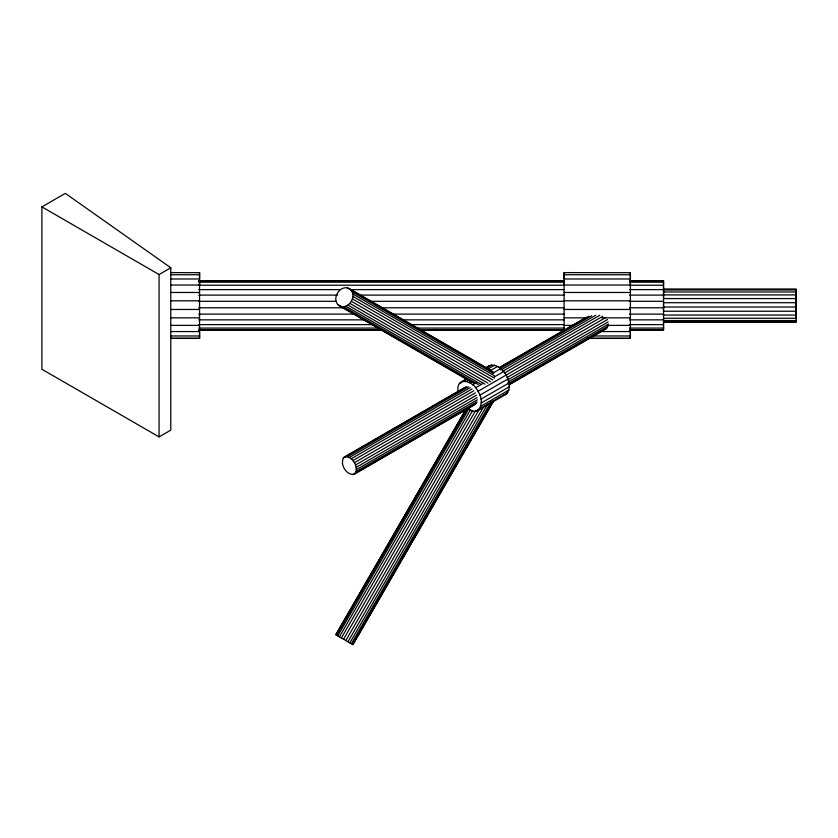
<?xml version="1.0" encoding="UTF-8"?>
<svg xmlns="http://www.w3.org/2000/svg" width="838" height="838" viewBox="0 0 838 838"><rect width="100%" height="100%" fill="white"/><g stroke="black" fill="none" stroke-linecap="round" stroke-linejoin="round"><path stroke-width="1.26" d="M170.837 338.405L199.559 338.405L199.559 332.026M199.559 285.213L199.559 280.751M630.396 272.696L564.11 272.601L564.11 278.981L630.396 278.981L630.396 272.601L630.396 338.405L587.501 338.405M630.396 338.405L630.396 332.026M630.396 285.213L630.396 280.751M663.539 321.048L663.539 330.256L629.495 330.256M663.539 286.387L663.539 298.569L796.1 298.569M796.1 322.002L663.539 322.002L796.1 322.002L796.1 289.958L663.539 289.958L663.539 294.913L796.1 294.913M796.1 318.702L796.1 292.305M796.1 290.451L796.1 289.005L663.539 289.005M354.327 474.193C359.973 468.243 352.369 455.055 344.387 456.972C338.741 462.922 346.356 476.11 354.327 474.193L475.261 404.377M467.573 408.221C480.331 418.885 485.076 399.778 477.88 391.377C474.203 380.955 455.285 375.497 458.145 391.88M477.88 410.515L506.005 394.279C516.459 383.773 499.773 357.533 486.061 367.526M339.39 305.86C348.954 310.668 358.276 294.515 349.331 288.639C339.767 283.82 330.444 299.983 339.39 305.86L471.825 382.317M465.781 409.583L335.787 634.733L352.934 644.642L493.373 401.381M335.87 634.785L465.865 409.635M336.939 633.895L338.898 630.501M340.207 628.238L344.125 621.45M346.084 618.056L353.269 605.612M357.836 597.683L359.146 595.42M361.105 592.026L362.414 589.763M363.723 587.501L365.022 585.238M366.981 581.844L368.291 579.582M369.6 577.319L370.899 575.057M372.868 571.663L374.167 569.4M375.476 567.137L377.435 563.744M378.745 561.481L380.043 559.218M381.353 556.956L383.312 553.562M384.621 551.299L385.93 549.037M387.229 546.774L389.199 543.38M390.498 541.118L395.075 533.198M396.374 530.936L398.343 527.542M399.642 525.279L403.56 518.492M405.529 515.098L409.447 508.31M411.406 504.916L412.705 502.653M414.014 500.391L418.591 492.461M419.89 490.199L421.2 487.936M423.159 484.542L424.468 482.279M425.777 480.017L427.736 476.623M429.035 474.36L430.344 472.098M431.654 469.835L433.613 466.441M434.922 464.179L436.221 461.916M438.19 458.522L439.489 456.26M440.798 453.997L442.757 450.603M444.067 448.34L445.366 446.078M446.675 443.815L448.634 440.421M449.943 438.159L454.51 430.24M455.82 427.977L459.737 421.189M461.696 417.795L465.624 411.008M336.541 635.173L467.185 408.892M337.735 635.864L469.039 408.452M339.39 636.817L470.684 409.405M341.38 637.969L472.674 410.557M343.57 639.226L475.523 410.683M345.822 640.525L479.074 409.719M347.959 641.772L483.83 406.43M349.865 642.861L487.695 404.136M351.394 643.741L491.183 401.622M352.442 644.349L492.88 401.098M352.85 644.59L493.289 401.339M487.569 367.306L489.434 365.578M41.9 206.892L65.333 193.358L170.784 267.772L170.784 430.135L159.073 436.902L41.9 369.254L41.9 206.892L159.073 274.539L170.784 267.772M461.309 381.814L466.934 378.567M459.454 383.542L461.696 382.243M463.739 381.06L467.112 379.111M486.239 368.071L491.864 364.823M466.567 381.342L468.819 380.043M487.936 369.003L494.682 365.106M469.594 382.631L471.846 381.332M489.842 370.941L497.72 366.395M344.387 456.972L465.31 387.156M499.218 367.578L586.244 317.34M343.266 458.009L466.766 386.706M499.542 367.777L588.831 316.24M347.54 456.689L468.463 386.873M500.108 368.605L591.649 315.748M472.632 384.841L476.005 382.893M492.88 373.151L500.747 368.605M349.362 457.464L470.286 387.648M500.799 370.029L595.734 315.224M351.174 458.795L472.108 388.979M502.622 371.36L599.809 315.245M475.46 387.826L483.327 383.28M493.456 377.435L503.575 371.59M352.871 460.575L473.805 390.759M504.319 373.151L602.637 316.376M354.327 462.712L475.261 392.896M477.88 391.377L605.225 317.853M355.448 465.038L476.372 395.222M506.885 377.603L607.477 319.529M479.745 395.253L507.87 379.017M356.15 467.405L477.073 397.589M507.587 379.97L608.179 321.897M356.391 469.636L477.314 399.82M507.828 382.201L608.419 324.138M480.918 399.192L509.033 382.956M356.15 471.605L477.073 401.79M508.718 383.521L608.179 326.097M352.871 474.643L476.372 403.34M508.834 384.6L607.477 327.648M509.158 384.799L606.356 328.685M481.316 402.931L509.431 386.695M480.918 406.2L509.033 389.963M475.46 411.259L478.833 409.311M479.745 408.787L507.87 392.551M503.575 395.023L506.005 394.279M170.837 272.601L199.559 272.696M170.837 274.749L199.559 274.749M564.11 274.749L630.396 274.749M170.837 278.981L199.559 278.981L199.559 272.601L199.559 338.405M198.742 280.751L564.026 280.751L564.11 285.213L198.742 285.213M629.495 280.751L663.539 280.751L663.539 282.186L629.495 282.186M198.742 281.002L564.026 281.002M629.495 281.002L663.539 281.002L663.539 285.213L629.495 285.213M198.742 282.186L564.026 282.186M170.837 285.035L199.559 285.035M564.11 285.035L630.396 285.035M198.742 289.613L340.144 289.613M350.619 289.613L564.026 289.613M629.495 289.613L663.539 289.613L663.539 282.93M663.539 291.97L796.1 291.97M170.837 292.472L199.559 292.472M564.11 292.472L630.396 292.472M198.742 295.102L337.525 295.102M358.475 295.102L564.026 295.102M629.495 295.102L663.539 295.102L663.539 315.067L796.1 315.067M170.837 300.811L199.559 300.811M564.11 300.811L630.396 300.811M198.742 301.303L336.216 301.303M370.26 301.303L564.026 301.303M629.495 301.303L663.539 301.303M796.1 302.707L663.539 302.707L663.539 311.244L796.1 311.244M663.539 307.022L796.1 307.022M198.742 307.787L342.763 307.787M380.735 307.787L564.026 307.787M629.495 307.787L663.539 307.787M170.837 309.463L199.559 309.463M564.11 309.463L630.396 309.463M198.742 314.114L354.547 314.114M392.519 314.114L564.026 314.114M629.495 314.114L663.539 314.114L663.539 319.854L629.495 319.854M170.837 317.843L199.559 317.843M564.11 317.843L587.501 317.843M601.799 317.843L630.396 317.843M796.1 318.251L663.539 318.251L663.539 324.62L629.495 324.62M198.742 319.854L365.022 319.854M402.984 319.854L564.026 319.854M663.539 320.556L796.1 320.556M198.742 324.62L372.879 324.62M410.84 324.62L564.026 324.62M170.837 325.385L199.559 325.385M564.11 325.385L573.213 325.385M607.005 325.385L630.396 325.385M198.742 328.077L379.425 328.077M417.387 328.077L564.026 328.077M629.495 328.077L663.539 328.077M198.742 330.004L382.044 330.004M420.006 330.004L564.026 330.004M629.495 330.004L663.539 330.004M198.742 330.256L382.044 330.256M421.315 330.256L564.026 330.256M170.837 331.565L199.559 331.565M599.201 331.565L630.396 331.565M170.837 335.975L199.559 335.975M592.707 335.975L630.396 335.975M170.837 338.311L199.559 338.311M587.501 338.311L630.396 338.311M349.331 288.639L490.817 370.323M347.341 287.874L493.603 372.323M352.18 291.823L493.666 373.507M352.85 294.033L494.336 375.717M352.934 296.453L494.42 378.148M352.442 298.936L492.796 379.97M351.394 301.303L490.618 381.688M349.865 303.398L487.957 383.123M347.959 305.063L484.93 384.139M345.811 306.205L480.509 383.972M343.57 306.729L478.268 384.506M337.735 304.508L473.816 383.071M663.539 325.804L663.539 328.821M564.11 272.601L564.11 330.329M159.073 274.539L159.073 436.902"/></g></svg>
